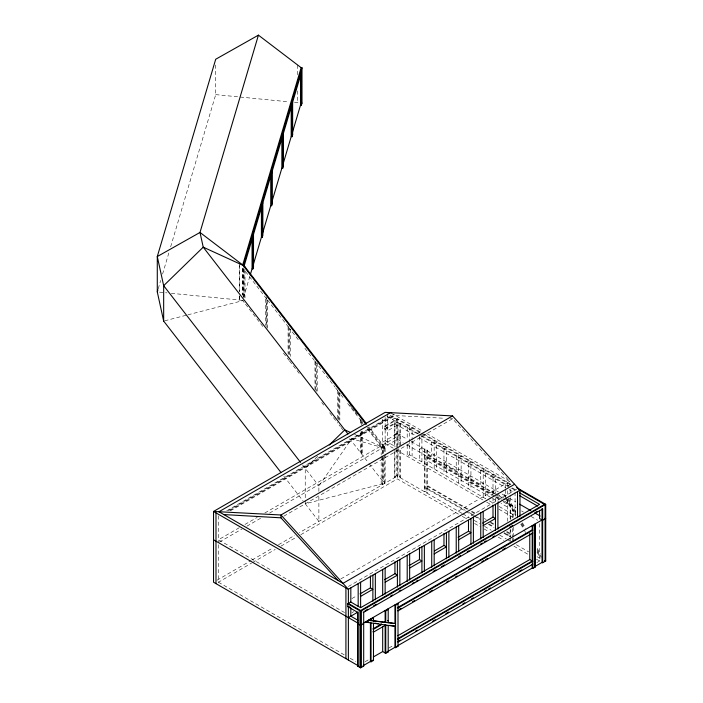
<?xml version="1.0" encoding="UTF-8"?>
<svg xmlns="http://www.w3.org/2000/svg" width="703" height="703" viewBox="0 0 703 703"><rect width="100%" height="100%" fill="white"/><g stroke="black" fill="none" stroke-linecap="round" stroke-linejoin="round"><path stroke-width="0.53" stroke-dasharray="3.52 2.64" d="M158.219 288.775L160.706 280.374M162.569 274.082L169.405 250.997M170.653 246.797L215.707 94.624L215.707 64.606M243.607 297.36L249.653 276.947M318.881 491.379L318.881 486.019L351.685 438.777L384.488 448.145L385.139 447.767L368.978 426.906M317.642 456.317L305.234 468.4L305.234 499.499M226.735 510.773L393.601 414.436M228.299 510.58L394.207 414.788M229.855 510.387L394.822 415.139M230.47 510.738L395.438 415.499L443.936 418.259M392.494 419.454L394.945 418.039L394.945 447.003M418.47 433.751L400.464 423.347L387.59 430.781L384.523 429.015L384.523 426.185L397.397 418.751L422.679 433.347M385.139 426.536L398.012 419.102L398.012 475.72L299.337 532.689M384.523 429.015L394.33 423.347L415.411 435.517M385.139 429.366L397.397 422.292M382.687 442.108L398.012 433.259M239.275 527.733L218.44 539.763L344.575 612.585M244.96 524.447L257.272 517.338M264.855 512.97L400.464 434.674L397.397 432.907L394.33 434.674L397.397 436.44M409.656 429.366L412.107 427.951L412.107 439.929M219.389 542.048L242.113 528.928M246.85 526.195L261.05 517.997M269.574 513.076L397.397 439.27L403.083 442.556M417.011 433.61L419.463 432.196L419.463 435.465M283.801 516.178L452.556 418.751L478.919 447.688M483.198 471.827L485.65 470.412L485.65 498.717L409.656 454.841L407.204 456.256L407.204 444.278M421.914 447.767L419.463 449.182L431.721 456.256L434.173 454.841M424.972 448.83L424.366 449.182L424.366 491.643L424.972 491.292L427.424 492.706L427.424 450.245L424.972 448.83L424.972 491.292M434.173 443.523L436.625 442.099L436.625 470.412M427.424 450.245L426.818 450.597L426.818 493.058L427.424 492.706M441.519 447.767L443.971 446.352L443.971 474.657M394.33 452.091L394.33 477.135L397.397 475.369L400.464 477.135L400.464 447.741M216.937 580.256L251.033 560.572M251.982 560.027L272.817 547.997M278.502 544.72L294.601 535.422M443.971 449.182L446.423 447.767L446.423 476.072M218.44 544.737L218.44 582.225L251.577 563.085M252.526 562.541L275.251 549.421M280.936 546.143L297.026 536.846M300.814 534.667L397.397 478.901L458.461 514.157M400.464 477.135L399.849 477.486L399.849 448.092M446.423 461.915L443.971 463.33L456.229 470.412L458.681 468.998M458.681 457.671L461.133 456.256L461.133 484.56M466.036 461.915L468.488 460.5L468.488 488.813M468.488 463.33L470.94 461.915L470.94 490.228M426.818 488.813L427.424 488.453L465.316 510.334M470.94 476.072L468.488 477.486L480.747 484.56L483.198 483.146M490.553 476.072L493.005 474.657L493.005 494.253M493.005 477.486L495.457 476.072L495.457 493.488M340.92 578.877L509.675 481.45L506.011 477.434M495.457 490.228L493.005 491.643L495.835 493.278M507.715 485.975L510.167 484.56M506.283 495.764L504.649 494.824L504.033 495.176L505.088 496.995M348.372 586.469L516.705 489.279M510.773 519.596L510.773 505.439L507.715 507.206L501.081 503.383M351.931 598.561L356.395 595.986M351.931 612.717L353.714 611.689M503.928 533.331L510.167 536.934L510.773 536.574L510.773 529.394M507.32 539.535L510.167 541.178L510.773 540.827M365.085 661.743L368.644 659.678M388.926 647.973L392.494 645.916M536.82 562.585L539.579 560.994L539.579 521.362M164.722 320.805L186.875 315.085M187.929 314.812L243.581 300.436M314.979 389.488L314.979 361.272L315.77 361.07M361.702 431.334L361.702 454.12L362.493 453.918L361.078 452.091L360.288 452.293L360.288 432.758M354.628 434.375L384.348 447.969L385.139 447.767M305.234 500.571L305.234 503.787L385.139 483.146L383.724 481.318L382.933 481.529L382.933 455.482M450.403 418.628L452.556 418.751M215.707 94.624L289.082 101.865M294.478 102.401L299.425 102.884M159.449 292.132L167.006 292.879M171.321 293.309L242.72 300.357M391.272 413.092L422.819 431.299M426.589 433.479L509.675 481.45M423.628 433.9L510.932 484.297M510.325 484.657L387.59 413.795L387.59 442.108M422.266 435.939L508.524 485.738M512.311 487.926L516.107 490.114M386.975 416.273L420.148 435.421M420.702 435.746L515.888 490.694M419.199 437.705L505.457 487.504M509.253 489.692L513.041 491.889M384.523 426.185L387.59 427.951M396.782 433.259L407.389 439.384M411.167 441.563L498.383 491.915M502.056 494.033L506.485 496.59M509.297 498.216L515.844 501.995M496.775 493.814L503.374 497.627M495.158 493.594L427.424 454.49L426.818 454.841L494.543 493.945M498.919 495.764L505.501 499.561M506.441 500.105L508.322 501.195L507.715 501.547L503.005 498.831M495.483 494.49L502.065 498.286M406.879 444.744L493.137 494.543M496.924 496.74L500.721 498.928M504.508 501.116L515.888 507.68M521.573 510.967L523.471 512.056M531.046 516.441L537.69 520.264M494.675 496.142L427.424 457.319L424.366 459.085L491.608 497.917M495.624 496.687L510.773 505.439M426.818 457.671L492.17 495.404M495.958 497.592L499.745 499.78M503.533 501.968L510.167 505.791M492.557 498.462L500.132 502.838M385.139 440.684L394.945 446.352M489.323 500.844L493.005 502.961L493.005 498.612M499.227 506.555L515.677 516.055M385.139 443.523L393.162 448.154M395.886 449.727L482.899 499.956M486.678 502.144L492.355 505.422M498.981 509.244L513.172 517.443M468.154 509.139L427.424 485.624L424.366 487.399L473.611 515.826M471.941 511.327L476.678 514.06M484.253 518.436L486.151 519.526M490.887 522.267L493.726 523.902M506.986 531.556L510.773 533.744L507.715 535.519L507.715 531.16M426.818 485.984L467.539 509.49M471.335 511.679L475.123 513.867M490.272 522.619L494.06 524.807M506.38 531.916L510.167 534.104M469.103 512.513L475.729 516.345M476.678 516.89L479.525 518.533M488.989 523.999L493.726 526.732M504.148 532.751L510.773 536.574M474.174 516.151L480.246 519.658M488.383 524.35L494.06 527.637M461.862 513.287L396.782 475.72L396.782 449.586M462.802 513.84L469.437 517.663M474.174 520.396L479.859 523.682M484.595 526.415L491.221 530.238M499.745 535.159L506.38 538.99M516.371 544.763L528.594 551.82M537.048 556.697L540.809 558.867M394.33 477.135L394.945 477.486L394.945 448.092M462.249 516.345L466.985 519.078M474.56 523.454L480.246 526.732M484.033 528.92L488.77 531.653M498.242 537.127L503.928 540.405M513.919 546.178L528.023 554.315M536.477 559.201L539.579 560.994M218.44 582.225L344.514 655.011M350.199 658.289L355.885 661.576M479.648 448.488L487.706 457.337M488.436 458.136L496.494 466.977M497.223 467.785L505.281 476.625M368.187 427.116L384.488 448.145M349.795 404.972L351.781 407.547M352.449 408.399L354.435 410.974M355.103 411.826L357.089 414.392M367.133 427.354L383.724 448.769L382.933 448.971L366.342 427.565M245.532 271.63L266.85 299.153L266.85 327.361M267.518 300.005L289.03 327.774M298.221 339.637L289.504 328.38L289.504 355.507M304.926 348.293L314.311 360.402M314.979 361.272L334.98 387.081M335.639 387.933L340.375 394.049M341.043 394.901L343.029 397.467M347.677 403.469L363.029 423.276M242.79 300.638L244.205 302.466M245.532 304.179L262.781 326.447M283.441 353.117L289.03 360.331M289.504 360.938L300.234 374.787M321.71 402.503L323.696 405.069M329.672 412.784L337.633 423.057M339.048 424.884L340.375 426.598M341.043 427.459L343.029 430.025M349.663 438.593L368.337 462.688M368.996 463.541L384.348 483.356L384.348 454.402M302.545 464.938L318.881 486.019M283.766 476.08L303.221 501.186M305.234 503.787L318.881 521.406L318.881 495.668M508.19 498.137L515.853 511.397M522.408 522.76L525.695 528.445M537.18 548.34L540.458 554.017M508.128 499.438L515.782 512.698M521.802 523.111L524.535 527.848M537.11 549.641L541.486 557.215M504.649 494.824L505.703 496.643M506.222 497.557L515.94 514.385M521.362 523.77L524.069 528.463M537.083 551.003L540.335 556.635M505.615 497.909L515.87 515.677M520.747 524.122L523.463 528.823M523.999 529.763L525.624 532.575M537.013 552.294L540.264 557.927M515.071 492.399L515.071 516.354M513.225 517.285L513.225 509.684L512.619 510.044L512.619 518.717M513.225 527.048L513.225 536.811M513.225 537.9L513.225 541.152M512.619 528.489L512.619 537.171M512.619 538.252L512.619 541.512M510.167 488.919L510.167 496.538M510.167 497.627L510.167 518.858M510.167 529.746L510.167 536.934M510.167 537.997L510.167 541.178M507.715 486.414L507.715 483.146L505.264 484.56L505.264 488.919M507.715 490.773L507.715 495.123M507.715 499.481L507.715 521.362M505.264 490.009L505.264 497.627M495.457 497.847L495.457 504.376M483.198 497.302L483.198 468.998L480.747 470.412L480.747 484.56M458.681 483.146L458.681 454.841L456.229 456.256L456.229 470.412M434.173 468.998L434.173 440.684L431.721 442.099L431.721 456.256M421.914 433.61L421.914 461.915M419.463 436.554L419.463 460.5M412.107 441.018L412.107 456.256M409.656 454.841L409.656 426.536L407.204 427.951L407.204 439.929M400.464 423.347L400.464 446.651M399.849 423.707L399.849 447.003M397.397 418.751L397.397 478.901M396.782 419.102L396.782 448.496M394.33 423.347L394.33 447.741M385.139 417.389L385.139 483.146M384.348 447.969L384.348 453.33M383.724 453.11L383.724 445.939L382.933 446.141L382.933 454.402M383.724 457.451L383.724 481.318M382.687 419.243L382.687 456.256M382.687 457.345L382.687 484.56M381.184 446.519L381.184 455.131M381.184 456.203L381.184 484.174M362.493 421.361L362.493 423.531M362.493 431.132L362.493 453.918M361.702 421.563L361.702 424.823M361.078 419.533L361.078 424.964M361.078 431.475L361.078 452.091M360.288 419.735L360.288 425.166M339.839 393.214L339.839 420.341M339.048 392.336L339.048 419.463M338.424 391.386L338.424 419.603M337.633 390.508L337.633 418.716M317.194 391.105L317.194 362.897L316.403 363.099L316.403 391.307M315.77 362.15L315.77 390.367M297.721 65.071L297.721 75.827M297.721 90.889L297.721 102.717M290.295 329.268L290.295 356.395M288.88 327.44L288.88 354.567M288.089 326.552L288.089 353.688M267.641 300.032L267.641 330.41M266.226 325.331L266.226 297.114L265.435 297.325L265.435 325.533M244.996 270.796L244.996 297.923M244.161 269.17L244.161 297.378M243.581 269.346L243.581 297.22M243.308 268.001L243.308 295.128M242.79 268.476L242.79 295.278M242.72 268.186L242.72 294.996M239.618 263.81L239.618 291.78M239.618 296.077L239.618 301.455M239.301 265.593L239.301 291.411M239.301 295.717L239.301 300.014M218.44 515.809L218.44 542.593"/><path stroke-width="1.05" d="M281.077 472.609L163.667 321.078L157.287 291.921L157.911 289.821M292.088 133.605L300.55 105.028L301.402 105.116L301.991 103.139L301.991 67.76L301.139 67.673L258.423 35.15L200.004 232.447L203.229 247.166L347.923 433.918M301.139 67.673L242.72 264.969L366.175 424.515M301.991 67.76L243.581 265.057L366.298 423.452M301.402 72.558L244.161 265.91L244.161 263.08L243.308 262.992M250.259 274.908L252.069 268.783L252.069 236.234M253.563 263.748L261.411 237.219L261.411 205.751M262.606 233.203L270.76 205.654L270.76 174.186M271.657 202.631L281.859 168.166L281.859 136.698M283.045 164.151L291.209 136.593L291.209 106.215M252.069 268.783L252.922 268.871L253.511 266.894L253.511 234.345M261.411 237.219L262.272 237.306L262.852 235.329L262.852 202.78M270.76 205.654L271.613 205.733L272.202 203.765L272.202 171.207L271.349 171.128M281.859 168.166L282.711 168.245L283.3 166.277L283.3 133.719M291.209 136.593L292.061 136.681L292.641 134.712L292.641 102.155L291.789 102.067M329.276 444.99L344.786 429.876L350.692 432.573M519.974 516.354L519.974 490.228L452.556 415.921L280.954 514.991L213.536 511.459L213.536 582.225L358.179 665.723L358.179 611.944L348.372 617.603M514.578 484.279L342.976 583.349L218.932 511.74L390.534 412.661L391.272 413.092M519.974 490.228L348.372 589.299L213.536 511.459L385.139 412.38L452.556 415.921M360.059 593.868L370.428 587.884L372.88 589.299L360.621 596.372M384.576 579.72L394.945 573.727L397.397 575.142L385.139 582.225M409.093 565.564L419.463 559.579L421.914 560.994L409.656 568.068M434.551 550.871L443.971 545.423L446.423 546.837L434.173 553.911M458.119 537.259L468.488 531.266L470.94 532.681L458.681 539.763M482.636 523.102L493.005 517.118L495.457 518.533L483.198 525.607M397.397 603.455L398.012 603.807L398.012 646.268L397.397 645.916L532.224 568.068L532.839 568.419L535.291 567.005L535.291 524.543L534.675 524.192L534.675 566.653L542.031 562.409L542.646 562.76L542.646 508.981L363.688 612.295L363.688 666.084L360.621 667.85L357.563 666.084L357.563 612.295L347.757 606.636L347.757 603.807L350.823 602.04L360.621 607.7L539.579 504.376L519.675 492.882M347.757 606.636L348.372 606.285L350.156 607.313M545.097 504.025L360.015 610.881L360.015 667.499M347.757 603.807L360.621 611.232L545.713 504.376L545.713 560.994L542.646 562.76M364.971 610.854L367.81 609.211M373.495 605.933L376.333 604.29M390.534 596.091L392.432 594.993M399.058 591.17L400.947 590.081M412.31 583.516L414.208 582.427M416.097 581.328L417.995 580.239M433.145 571.486L435.983 569.852M441.669 566.574L444.507 564.931M458.708 556.732L460.606 555.634M467.231 551.811L469.121 550.721M480.492 544.157L482.381 543.067M484.279 541.969L486.168 540.879M492.794 537.048L494.692 535.958M509.842 527.215L512.68 525.572M535.405 512.452L537.303 511.353M542.031 519.948L363.073 623.262L363.688 623.623L360.621 625.389L357.563 623.623L358.179 623.262L213.536 539.763M368.469 622.278L365.525 621.847L366.14 622.208L369.207 620.433L395.561 623.623L387.59 622.375L388.205 622.735L388.205 609.466L387.59 609.114M371.043 619.378L371.043 620.661L370.428 620.301L370.428 619.018L371.043 619.378L373.495 617.955L373.495 620.951L372.88 620.6L385.754 622.436L385.754 610.881L388.205 609.466M394.945 623.271L394.945 604.87L395.561 605.221L398.012 603.807M532.224 529.851L532.839 530.211L398.012 608.051L397.397 607.7L532.224 529.851L532.224 525.607L532.839 525.958L535.291 524.543M399.295 609.431L401.193 608.332M412.591 601.759L414.489 600.661M429.682 591.891L432.53 590.248M446.774 582.022L448.672 580.924M455.316 577.093L457.214 575.994M468.611 569.412L470.509 568.314M481.906 561.741L483.805 560.643M485.703 559.544L487.601 558.454M502.794 549.676L505.642 548.032M388.205 625.389L388.205 651.927L385.754 653.342L385.754 625.037L373.495 632.111L372.88 631.76M397.793 635.776L529.772 559.579L532.839 561.346L398.012 639.185L397.397 638.834L532.224 560.994L532.224 532.689L532.839 533.041L398.012 610.881L397.397 610.529M398.346 641.118L400.244 640.02M415.438 631.25L417.336 630.152M432.53 621.382L435.377 619.738M445.825 613.71L448.672 612.067M462.917 603.842L464.815 602.743M471.458 598.903L473.356 597.814M484.754 591.232L486.652 590.133M488.55 589.044L490.448 587.945M501.845 581.363L503.743 580.265M518.937 571.495L521.784 569.852M532.839 564.175L398.012 642.024L397.397 641.663M357.563 666.084L358.179 665.723M373.258 657.015L382.687 651.576L385.754 653.342M372.063 660.539L363.073 665.723L363.688 666.084M386.773 652.041L385.139 652.99L385.139 624.686L385.754 625.037M396.58 646.382L387.59 651.576L388.205 651.927M371.043 661.831L371.043 622.911L370.428 622.559L370.428 661.479L371.043 661.831L373.495 660.416L373.495 623.262M389.69 625.336L394.945 626.101L394.945 647.331L395.561 647.683L398.012 646.268M258.423 35.15L215.707 59.245L157.287 256.542L157.287 291.921M244.205 267.087L244.996 266.885M223.835 514.57L280.954 517.821L338.073 580.52M300.55 69.65L301.402 69.729L301.402 105.116M301.139 103.06L301.991 103.139M291.209 104.044L292.061 104.132L292.061 136.681M291.789 134.624L292.641 134.712M281.859 135.609L282.711 135.697L282.711 168.245M270.76 173.096L271.613 173.184L271.613 205.733M271.349 203.677L272.202 203.765M252.649 266.815L253.511 266.894M370.428 620.301L368.592 620.081L369.207 620.433M374.963 623.21L378.091 623.666M366.14 622.208L395.561 626.452L394.945 626.101M516.626 487.592L545.713 504.376M518.339 489.279L545.097 504.728L545.097 561.346L544.482 560.994L545.713 560.994M519.675 495.72L537.69 506.116M542.646 508.981L542.031 508.62L542.031 562.409M545.097 518.181L545.713 518.533L542.646 520.299L539.579 518.533L539.579 510.299M519.587 504.156L530.809 510.633M534.552 512.795L540.159 516.037M544.482 518.533L545.097 518.884M534.675 566.653L535.291 567.005M385.754 610.881L385.139 610.529L385.139 622.085M387.59 620.433L388.205 620.793M363.073 611.944L363.688 612.295M372.88 617.603L373.495 617.955M367.977 620.433L368.592 620.793M357.95 620.31L350.823 616.188L350.823 607.954M372.88 660.064L373.495 660.416M300.533 462.337L163.667 285.69L157.287 256.542L200.004 232.447L242.72 264.969L243.581 265.057L242.79 265.259L203.229 247.166L163.667 285.69L163.667 321.078M532.839 525.958L532.839 568.419M532.224 563.824L532.224 568.068M529.772 533.445L529.772 559.579M517.522 491.643L517.522 517.768M497.909 502.961L497.909 529.095M495.457 504.376L495.457 530.51M493.005 505.141L493.005 517.118M483.198 511.459L483.198 537.584M480.747 512.874L480.747 538.999M473.391 517.118L473.391 543.243M470.94 518.533L470.94 544.658M468.488 520.378L468.488 531.266M458.681 525.607L458.681 551.741M456.229 527.022L456.229 553.156M448.874 531.266L448.874 557.4M446.423 532.681L446.423 558.815M443.971 533.445L443.971 545.423M434.173 539.763L434.173 565.889M431.721 541.178L431.721 567.303M424.366 545.423L424.366 571.557M421.914 546.837L421.914 572.971M419.463 547.602L419.463 559.579M409.656 553.911L409.656 580.045M407.204 555.326L407.204 581.46M399.849 559.579L399.849 585.704M397.397 560.994L397.397 587.119M395.561 605.221L395.561 647.683M394.945 561.75L394.945 573.727M385.139 568.068L385.139 594.202M382.687 569.483L382.687 595.617M382.687 626.531L382.687 651.576M375.332 573.727L375.332 599.861M372.88 575.142L372.88 601.276M370.428 575.906L370.428 587.884M361.237 667.499L361.237 610.881L348.372 603.455L348.372 589.299L280.954 514.991L280.954 517.821M360.621 582.225L360.621 607.26M360.621 611.232L360.621 667.85M358.179 583.639L358.179 606.496M350.823 587.884L350.823 602.04M348.372 606.285L348.372 660.064M345.92 587.884L345.92 658.649M301.139 75.177L301.139 100.916M300.55 72.479L300.55 105.028M262.272 204.749L262.272 237.306M252.922 236.313L252.922 268.871M252.649 238.598L252.649 264.644M215.988 512.874L215.988 583.639M381.219 624.115L372.88 628.93L373.495 629.282L381.834 624.466L381.219 624.115M385.139 621.847L385.754 622.208L385.139 621.847"/></g></svg>
